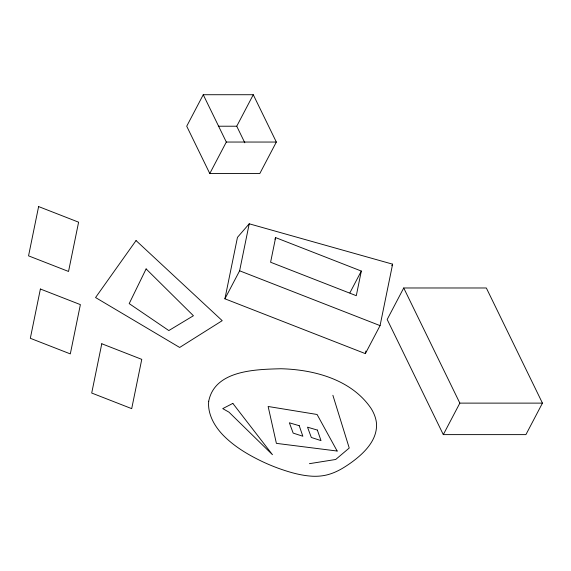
<?xml version="1.0" encoding="UTF-8"?>
<svg xmlns="http://www.w3.org/2000/svg" width="571" height="571" viewBox="0 0 571 571"><rect width="100%" height="100%" fill="white"/><g stroke="black" fill="none" stroke-linecap="round" stroke-linejoin="round"><path stroke-width="0.86" d="M224.91 298.804L237.465 237.358L249.22 223.796L392.62 264.173L380.065 325.62L365.361 353.627L224.91 298.804L239.62 270.797L249.22 223.796M275.629 237.607L270.597 262.239L356.29 295.692L361.322 271.061L275.629 237.607L274.944 239.242M365.361 353.627L365.89 351.037M203.255 94.722L186.717 126.22L209.785 173.541L259.805 173.548L276.343 142.051L253.274 94.722L203.255 94.722L226.316 142.043L209.785 173.541M244.816 142.786L236.744 126.22L253.274 94.722M349.887 292.844L361.322 271.061M391.799 265.729L392.62 264.173M403.726 287.977L387.188 319.475L443.303 434.617L525.912 434.624L542.45 403.126L486.335 287.984L403.726 287.977L459.841 403.119L443.303 434.617M309.432 463.673L335.691 459.477L349.238 448.035L332.886 395.282M218.308 126.22L236.744 126.22M226.316 142.043L276.343 142.051M459.841 403.119L542.45 403.126M239.62 270.797L380.065 325.62M208.708 401.249C207.887 409.072 210.378 416.859 214.253 423.582A56.222 34.924 27.7 0 0 222.562 434.602C233.882 446.394 248.171 454.851 262.831 461.825A125.42 77.906 27.7 0 0 278.041 468.17C289.097 472.146 300.539 475.557 312.337 476.221A55.308 34.353 27.7 0 0 322.087 475.829C330.074 474.787 337.568 471.446 344.342 467.192A263.131 163.442 27.7 0 0 352.642 461.546C364.933 452.382 378.102 439.163 376.389 422.504A48.813 30.32 27.7 0 0 371.271 408.708C351.7 379.579 314.228 369.58 280.918 368.745C255.901 369.437 214.86 370.037 208.708 401.249M38.614 206.574L28.55 255.851L68.534 271.461L78.605 222.183L38.614 206.574M40.391 289.012L30.327 338.296L70.312 353.899L80.383 304.621L40.391 289.012M101.781 343.749L91.71 393.034L131.701 408.643L141.765 359.359L101.781 343.749M146.112 268.912L129.196 303.608L168.823 330.559L193.426 315.734L146.112 268.912M136.041 240.569L95.557 297.541L179.672 347.461L222.212 320.666L136.041 240.569M232.84 403.397L222.74 408.622L228.978 412.162L272.46 454.702L232.84 403.397M337.154 451.033L276.393 443.367L268.142 406.488L317.083 414.482L337.154 451.033M317.376 430.084L307.512 427.172L311.331 437.479L321.002 440.612L317.376 430.084M299.225 425.709L289.361 422.79L293.173 433.103L302.844 436.237L299.225 425.709"/></g></svg>
